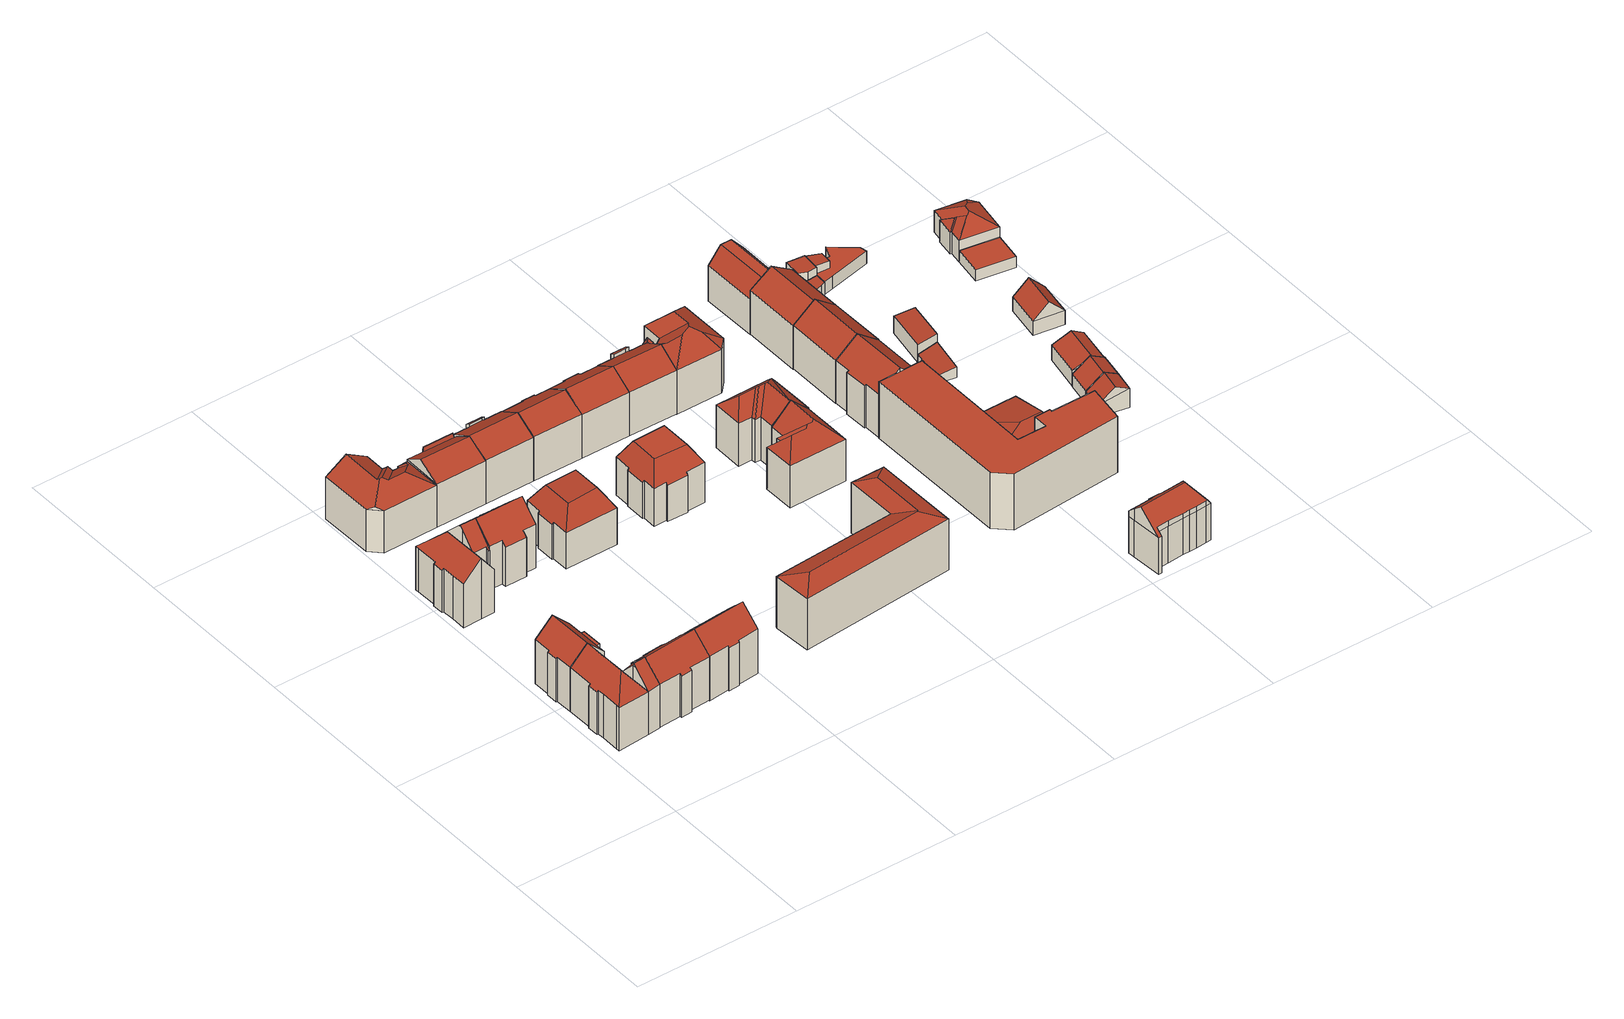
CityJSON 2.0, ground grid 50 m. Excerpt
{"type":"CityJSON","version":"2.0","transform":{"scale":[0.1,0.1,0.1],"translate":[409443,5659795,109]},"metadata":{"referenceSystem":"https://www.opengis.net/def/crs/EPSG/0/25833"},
"CityObjects":{
"building1":{"type":"Building","attributes":{"Gemeindeschluessel":14612000,"Geometrietyp2DReferenz":"3000","function":"31001_9998","roofType":"9999"},"children":["building1-1","building1-2"]},
"building1-1":{"type":"BuildingPart","attributes":{"Dachtyp_tdc":"tdcGableRoof","Dachneigung":43.33,"QualitaetDacherkennung":92,"Geometrietyp2DReferenz":"3000","measuredHeight":19.24,"roofType":"3100"},"parents":["building1"],"geometry":[{"type":"MultiSurface","lod":"2","boundaries":[[[0,1,2,3]],[[1,4,5,2]],[[4,6,7,5]],[[4,1,8]],[[1,0,9,10,8]],[[4,8,10,6]],[[3,2,5,7]]],"semantics":{"surfaces":[{"type":"WallSurface"},{"type":"RoofSurface"},{"type":"GroundSurface"}],"values":[0,0,0,0,1,1,2]}}]},
"building1-2":{"type":"BuildingPart","attributes":{"Dachtyp_tdc":"tdcHipAndGableRoof","Dachneigung":44.49,"QualitaetDacherkennung":85,"Geometrietyp2DReferenz":"3000","measuredHeight":19.3,"roofType":"5000"},"parents":["building1"],"geometry":[{"type":"MultiSurface","lod":"2","boundaries":[[[11,12,13,14]],[[12,15,16,13]],[[15,17,18,16]],[[17,19,20,18]],[[19,21,22,20]],[[21,23,24,22]],[[23,25,26,24]],[[25,27,28,26]],[[27,29,0,3,28]],[[30,31,7,6]],[[30,32,33,31]],[[32,34,35,33]],[[34,11,14,35]],[[30,6,36]],[[6,9,29,27,25,23,21,36]],[[21,19,17,15,12,11,34,32,30,36]],[[14,13,16,18,20,22,24,26,28,3,7,31,33,35]]],"semantics":{"surfaces":[{"type":"WallSurface"},{"type":"RoofSurface"},{"type":"GroundSurface"}],"values":[0,0,0,0,0,0,0,0,0,0,0,0,0,1,1,1,2]}}]},
"building2":{"type":"Building","attributes":{"Gemeindeschluessel":14612000,"Geometrietyp2DReferenz":"3000","function":"31001_9998","roofType":"9999"},"children":["building2-1","building2-2"]},
"building2-1":{"type":"BuildingPart","attributes":{"Dachtyp_tdc":"tdcPolyFlatRoof","Dachneigung":0,"QualitaetDacherkennung":90,"Geometrietyp2DReferenz":"3000","measuredHeight":13.2,"roofType":"1000"},"parents":["building2"],"geometry":[{"type":"MultiSurface","lod":"2","boundaries":[[[37,38,39,40]],[[41,42,38,37]],[[42,43,39,38]],[[43,44,40,39]],[[44,43,42,41]]],"semantics":{"surfaces":[{"type":"GroundSurface"},{"type":"WallSurface"},{"type":"RoofSurface"}],"values":[0,1,1,1,2]}}]},
"building2-2":{"type":"BuildingPart","attributes":{"Dachtyp_tdc":"tdcGableRoof","Dachneigung":43.92,"QualitaetDacherkennung":91,"Geometrietyp2DReferenz":"3000","measuredHeight":19.27,"roofType":"3100"},"parents":["building2"],"geometry":[{"type":"MultiSurface","lod":"2","boundaries":[[[45,40,44]],[[45,46,24,40]],[[46,21,22,24]],[[21,19,20,22]],[[19,47,48,20]],[[47,49,50,48]],[[49,51,52,50]],[[51,53,54,52]],[[53,55,56,54]],[[55,57,58,56]],[[57,59,60,58]],[[59,61,37,60]],[[61,41,37]],[[57,55,53,51,49,47,19,21]],[[21,46,45,61,59,57]],[[40,24,22,20,48,50,52,54,56,58,60,37]]],"semantics":{"surfaces":[{"type":"WallSurface"},{"type":"RoofSurface"},{"type":"GroundSurface"}],"values":[0,0,0,0,0,0,0,0,0,0,0,0,0,1,1,2]}}]},
"building3":{"type":"Building","attributes":{"Dachtyp_tdc":"tdcFreeFormRoof","Gemeindeschluessel":14612000,"Dachneigung":43.71,"QualitaetDacherkennung":80,"Geometrietyp2DReferenz":"3000","measuredHeight":19.23,"function":"31001_9998","roofType":"5000"},"geometry":[{"type":"Solid","lod":"2","boundaries":[[[[62,63,64,65]],[[63,66,67,64]],[[66,68,69,67]],[[68,70,71,69]],[[70,72,73,71]],[[72,74,75,73]],[[74,76,77,75]],[[76,78,79,77]],[[78,80,81,79]],[[80,4,82,81]],[[4,83,84,82]],[[83,85,86,84]],[[85,62,65,86]],[[87,70,68,66,63,62,85,83,88]],[[74,72,87,88,4,80,78,76]],[[72,70,87]],[[83,4,88]],[[65,64,67,69,71,73,75,77,79,81,82,84,86]]]],"semantics":{"surfaces":[{"type":"WallSurface"},{"type":"RoofSurface"},{"type":"GroundSurface"}],"values":[[0,0,0,0,0,0,0,0,0,0,0,0,0,1,1,0,0,2]]}}]},
"building4":{"type":"Building","attributes":{"Gemeindeschluessel":14612000,"Geometrietyp2DReferenz":"3000","function":"31001_9998","roofType":"9999"},"children":["building4-1","building4-2"]},
"building4-1":{"type":"BuildingPart","attributes":{"Dachtyp_tdc":"tdcHipAndGableRoof","Dachneigung":44.51,"QualitaetDacherkennung":79,"Geometrietyp2DReferenz":"3000","measuredHeight":19.37,"roofType":"5000"},"parents":["building4"],"geometry":[{"type":"MultiSurface","lod":"2","boundaries":[[[89,90,91,92]],[[90,93,94,91]],[[93,95,96,94]],[[95,97,98,96]],[[97,99,100,98]],[[99,101,102,100]],[[101,103,104,102]],[[103,105,106,104]],[[105,107,108,106]],[[107,109,110,108]],[[111,112,113,114,115]],[[112,89,92,113]],[[109,107,105,116]],[[105,103,101,99,97,95,93,90,89,116]],[[89,112,111,117,118,109,116]],[[92,91,94,96,98,100,102,104,106,108,110,119,114,113]]],"semantics":{"surfaces":[{"type":"WallSurface"},{"type":"RoofSurface"},{"type":"GroundSurface"}],"values":[0,0,0,0,0,0,0,0,0,0,0,0,1,1,1,2]}}]},
"building4-2":{"type":"BuildingPart","attributes":{"Dachtyp_tdc":"tdcGableRoof","Dachneigung":44.68,"QualitaetDacherkennung":95,"Geometrietyp2DReferenz":"3000","measuredHeight":19.33,"roofType":"3100"},"parents":["building4"],"geometry":[{"type":"MultiSurface","lod":"2","boundaries":[[[120,121,110,109]],[[120,122,123,121]],[[122,124,125,123]],[[124,126,127,125]],[[126,128,129,127]],[[122,120,109,130]],[[130,117,115,128,126,124,122]],[[129,114,119,110,121,123,125,127]],[[128,115,114,129]]],"semantics":{"surfaces":[{"type":"WallSurface"},{"type":"RoofSurface"},{"type":"GroundSurface"}],"values":[0,0,0,0,0,1,1,2,0]}}]},
"building5":{"type":"Building","attributes":{"Dachtyp_tdc":"tdcFreeFormRoof","Gemeindeschluessel":14612000,"Dachneigung":31.14,"QualitaetDacherkennung":49,"Geometrietyp2DReferenz":"3000","measuredHeight":17.61,"function":"31001_9998","roofType":"5000"},"geometry":[{"type":"Solid","lod":"2","boundaries":[[[[131,132,133,134]],[[132,135,136,133]],[[135,137,138,136]],[[137,139,140,138]],[[139,141,142,140]],[[141,143,144,142]],[[143,145,146,144]],[[145,147,148,146]],[[147,149,150,148]],[[149,151,152,150]],[[151,131,134,152]],[[153,154,151,149]],[[155,156,153,149,147]],[[157,155,147,145]],[[158,159,157,145,143]],[[160,158,143,141]],[[160,141,139]],[[161,159,158,160,139,137]],[[161,137,135]],[[156,155,157,159,161,135,132]],[[154,153,156,132,131]],[[154,131,151]],[[134,133,136,138,140,142,144,146,148,150,152]]]],"semantics":{"surfaces":[{"type":"WallSurface"},{"type":"RoofSurface"},{"type":"GroundSurface"}],"values":[[0,0,0,0,0,0,0,0,0,0,0,1,1,1,1,1,0,1,0,1,1,1,2]]}}]},
"building6":{"type":"Building","attributes":{"Dachtyp_tdc":"tdcFreeFormRoof","Gemeindeschluessel":14612000,"Dachneigung":43.03,"QualitaetDacherkennung":90,"Geometrietyp2DReferenz":"3000","measuredHeight":19.49,"function":"31001_9998","roofType":"5000"},"geometry":[{"type":"Solid","lod":"2","boundaries":[[[[162,163,164,165]],[[163,166,167,164]],[[166,168,169,167]],[[168,170,171,169]],[[170,172,173,171]],[[172,174,175,173]],[[174,176,177,175]],[[176,178,179,177]],[[178,180,181,179]],[[180,182,183,181]],[[182,162,165,183]],[[184,166,163,162,182,180,87]],[[170,168,184,87,178,176,174,172]],[[168,166,184]],[[180,178,87]],[[165,164,167,169,171,173,175,177,179,181,183]]]],"semantics":{"surfaces":[{"type":"WallSurface"},{"type":"RoofSurface"},{"type":"GroundSurface"}],"values":[[0,0,0,0,0,0,0,0,0,0,0,1,1,0,0,2]]}}]},
"building7":{"type":"Building","attributes":{"Dachtyp_tdc":"tdcFreeFormRoof","Gemeindeschluessel":14612000,"Dachneigung":43.46,"QualitaetDacherkennung":85,"Geometrietyp2DReferenz":"3000","measuredHeight":19.34,"function":"31001_9998","roofType":"5000"},"geometry":[{"type":"Solid","lod":"2","boundaries":[[[[185,186,187,188]],[[186,189,190,187]],[[189,191,192,190]],[[191,193,194,192]],[[193,195,196,194]],[[195,197,198,196]],[[197,199,200,198]],[[199,201,202,200]],[[201,203,204,202]],[[203,205,125,204]],[[205,120,121,125]],[[120,185,188,121]],[[206,193,191,189,186,185,120,207]],[[197,195,206,207,205,203,201,199]],[[195,193,206]],[[120,205,207]],[[188,187,190,192,194,196,198,200,202,204,125,121]]]],"semantics":{"surfaces":[{"type":"WallSurface"},{"type":"RoofSurface"},{"type":"GroundSurface"}],"values":[[0,0,0,0,0,0,0,0,0,0,0,0,1,1,0,0,2]]}}]},
"building8":{"type":"Building","attributes":{"Gemeindeschluessel":14612000,"Geometrietyp2DReferenz":"3000","function":"31001_9998","roofType":"9999"},"children":["building8-1","building8-2"]},
"building8-1":{"type":"BuildingPart","attributes":{"Dachtyp_tdc":"tdcFreeFormRoof","Dachneigung":79.3,"QualitaetDacherkennung":40,"Geometrietyp2DReferenz":"3000","measuredHeight":15.24,"roofType":"5000"},"parents":["building8"],"geometry":[{"type":"MultiSurface","lod":"2","boundaries":[[[208,209,210,211]],[[209,212,213,210]],[[212,214,215,213]],[[214,216,217,215]],[[218,219,220,221]],[[219,208,211,220]],[[216,214,222]],[[214,212,209,208,219,222]],[[219,218,216,222]],[[211,210,213,215,217,221,220]]],"semantics":{"surfaces":[{"type":"WallSurface"},{"type":"RoofSurface"},{"type":"GroundSurface"}],"values":[0,0,0,0,0,0,1,1,1,2]}}]},
"building8-2":{"type":"BuildingPart","attributes":{"Dachtyp_tdc":"tdcGableRoof","Dachneigung":29.67,"QualitaetDacherkennung":76,"Geometrietyp2DReferenz":"3000","measuredHeight":17.6,"roofType":"3100"},"parents":["building8"],"geometry":[{"type":"MultiSurface","lod":"2","boundaries":[[[223,224,133,225]],[[224,226,134,133]],[[227,223,225,217,216]],[[226,224,228]],[[223,227,229]],[[224,223,229,228]],[[227,226,228,229]],[[225,133,134,221,217]]],"semantics":{"surfaces":[{"type":"WallSurface"},{"type":"RoofSurface"},{"type":"GroundSurface"}],"values":[0,0,0,0,0,1,1,2]}}]},
"building9":{"type":"Building","attributes":{"Dachtyp_tdc":"tdcCutTentRoof","Gemeindeschluessel":14612000,"Dachneigung":59.83,"QualitaetDacherkennung":68,"Geometrietyp2DReferenz":"3000","measuredHeight":17.74,"function":"31001_9998","roofType":"9999"},"geometry":[{"type":"Solid","lod":"2","boundaries":[[[[230,231,232,233]],[[231,234,235,232]],[[234,236,237,235]],[[236,238,239,237]],[[238,240,241,239]],[[240,242,243,241]],[[242,244,245,243]],[[244,246,247,245]],[[246,248,249,247]],[[248,250,251,249]],[[250,252,253,251]],[[252,230,233,253]],[[238,236,234,231,230,252,254,255]],[[240,238,255,256]],[[250,248,246,244,242,240,256,257]],[[252,250,257,254]],[[257,256,255,254]],[[233,232,235,237,239,241,243,245,247,249,251,253]]]],"semantics":{"surfaces":[{"type":"WallSurface"},{"type":"RoofSurface"},{"type":"GroundSurface"}],"values":[[0,0,0,0,0,0,0,0,0,0,0,0,1,1,1,1,1,2]]}}]},
"building10":{"type":"Building","attributes":{"Gemeindeschluessel":14612000,"Geometrietyp2DReferenz":"3000","function":"31001_9998","roofType":"9999"},"children":["building10-1","building10-2"]},
"building10-1":{"type":"BuildingPart","attributes":{"Dachtyp_tdc":"tdcPolyFlatRoof","Dachneigung":30.52,"QualitaetDacherkennung":80,"Geometrietyp2DReferenz":"3000","measuredHeight":14.79,"roofType":"2100"},"parents":["building10"],"geometry":[{"type":"MultiSurface","lod":"2","boundaries":[[[258,259,260,261]],[[259,262,260]],[[263,264,265]],[[263,266,267,264]],[[266,258,261,267]],[[266,263,259,258]],[[261,260,264,267]]],"semantics":{"surfaces":[{"type":"WallSurface"},{"type":"RoofSurface"},{"type":"GroundSurface"}],"values":[0,0,0,0,0,1,2]}}]},
"building10-2":{"type":"BuildingPart","attributes":{"Dachtyp_tdc":"tdcGableRoof","Dachneigung":29.71,"QualitaetDacherkennung":80,"Geometrietyp2DReferenz":"3000","measuredHeight":17.78,"roofType":"3100"},"parents":["building10"],"geometry":[{"type":"MultiSurface","lod":"2","boundaries":[[[262,268,269,260]],[[268,270,271,269]],[[270,272,273,271]],[[272,274,275,273]],[[274,276,277,275]],[[276,278,279,277]],[[278,265,264,279]],[[276,274,272,270]],[[270,268,262,265,278,276]],[[260,269,271,273,275,277,279,264]]],"semantics":{"surfaces":[{"type":"WallSurface"},{"type":"RoofSurface"},{"type":"GroundSurface"}],"values":[0,0,0,0,0,0,0,1,1,2]}}]},
"building11":{"type":"Building","attributes":{"Dachtyp_tdc":"tdcFreeFormRoof","Gemeindeschluessel":14612000,"Dachneigung":29.16,"QualitaetDacherkennung":78,"Geometrietyp2DReferenz":"3000","measuredHeight":17.63,"function":"31001_9998","roofType":"5000"},"geometry":[{"type":"Solid","lod":"2","boundaries":[[[[280,281,282,269]],[[281,283,284,282]],[[283,285,286,284]],[[285,287,288,286]],[[287,289,290,288]],[[289,291,292,290]],[[291,293,294,292]],[[293,295,273,294]],[[295,280,269,273]],[[287,285,283,281,280,296,297,291,289]],[[295,293,297,296]],[[293,291,297]],[[280,295,296]],[[269,282,284,286,288,290,292,294,273]]]],"semantics":{"surfaces":[{"type":"WallSurface"},{"type":"RoofSurface"},{"type":"GroundSurface"}],"values":[[0,0,0,0,0,0,0,0,0,1,1,0,0,2]]}}]},
"building12":{"type":"Building","attributes":{"Dachtyp_tdc":"tdcCutTentRoof","Gemeindeschluessel":14612000,"Dachneigung":0.213,"QualitaetDacherkennung":67,"Geometrietyp2DReferenz":"3000","measuredHeight":17.65,"function":"31001_9998","roofType":"9999"},"geometry":[{"type":"Solid","lod":"2","boundaries":[[[[298,299,300,301]],[[299,302,303,300]],[[302,304,305,303]],[[304,306,307,305]],[[306,308,309,307]],[[308,310,311,309]],[[310,312,313,311]],[[312,314,315,313]],[[314,316,317,315]],[[316,318,319,317]],[[318,320,321,319]],[[320,322,323,321]],[[322,324,325,323]],[[324,326,327,325]],[[326,328,329,327]],[[328,298,301,329]],[[312,310,308,306,304,302,330,331]],[[314,312,331,332]],[[324,322,320,318,316,314,332,333]],[[302,299,298,328,326,324,333,330]],[[333,332,331,330]],[[301,300,303,305,307,309,311,313,315,317,319,321,323,325,327,329]]]],"semantics":{"surfaces":[{"type":"WallSurface"},{"type":"RoofSurface"},{"type":"GroundSurface"}],"values":[[0,0,0,0,0,0,0,0,0,0,0,0,0,0,0,0,1,1,1,1,1,2]]}}]},
"building13":{"type":"Building","attributes":{"Dachtyp_tdc":"tdcFreeFormRoof","Gemeindeschluessel":14612000,"Dachneigung":18.31,"QualitaetDacherkennung":73,"Geometrietyp2DReferenz":"3000","measuredHeight":18.3,"function":"31001_9998","roofType":"5000"},"geometry":[{"type":"Solid","lod":"2","boundaries":[[[[334,335,336,337]],[[335,338,339,336]],[[338,340,341,339]],[[340,342,343,341]],[[342,344,345,343]],[[344,346,347,345]],[[346,334,337,347]],[[348,349,350,346,344]],[[348,344,342]],[[349,348,342,340]],[[351,352,350,349,340,338]],[[351,338,335]],[[352,351,335,334]],[[350,352,334,346]],[[337,336,339,341,343,345,347]]]],"semantics":{"surfaces":[{"type":"WallSurface"},{"type":"RoofSurface"},{"type":"GroundSurface"}],"values":[[0,0,0,0,0,0,0,1,1,1,1,1,1,1,2]]}}]},
"building14":{"type":"Building","attributes":{"Dachtyp_tdc":"tdcGableRoof","Gemeindeschluessel":14612000,"Dachneigung":30.94,"QualitaetDacherkennung":84,"Geometrietyp2DReferenz":"3000","measuredHeight":18.09,"function":"31001_9998","roofType":"3100"},"geometry":[{"type":"Solid","lod":"2","boundaries":[[[[353,354,355,356]],[[354,357,358,355]],[[357,359,360,358]],[[359,361,362,360]],[[361,363,364,362]],[[363,365,366,364]],[[365,367,368,366]],[[367,369,294,368]],[[369,370,371,294]],[[370,291,292,371]],[[291,372,290,292]],[[372,353,356,290]],[[370,369,367,365,363]],[[363,361,359,357,354,353,372,291,370]],[[356,355,358,360,362,364,366,368,294,371,292,290]]]],"semantics":{"surfaces":[{"type":"WallSurface"},{"type":"RoofSurface"},{"type":"GroundSurface"}],"values":[[0,0,0,0,0,0,0,0,0,0,0,0,1,1,2]]}}]},
"building15":{"type":"Building","attributes":{"Gemeindeschluessel":14612000,"Geometrietyp2DReferenz":"3000","function":"31001_9998","roofType":"9999"},"children":["building15-1","building15-2"]},
"building15-1":{"type":"BuildingPart","attributes":{"Dachtyp_tdc":"tdcPolyFlatRoof","Dachneigung":28.2,"QualitaetDacherkennung":79,"Geometrietyp2DReferenz":"3000","measuredHeight":15.57,"roofType":"2100"},"parents":["building15"],"geometry":[{"type":"MultiSurface","lod":"2","boundaries":[[[373,374,375,376,377]],[[378,379,380,381,382]],[[377,376,383,379,378]],[[374,373,382,381,384]],[[373,377,378,382]]],"semantics":{"surfaces":[{"type":"RoofSurface"},{"type":"GroundSurface"},{"type":"WallSurface"}],"values":[0,1,2,2,2]}}]},
"building15-2":{"type":"BuildingPart","attributes":{"Dachtyp_tdc":"tdcGableRoof","Dachneigung":31.62,"QualitaetDacherkennung":86,"Geometrietyp2DReferenz":"3000","measuredHeight":18.01,"roofType":"3100"},"parents":["building15"],"geometry":[{"type":"MultiSurface","lod":"2","boundaries":[[[365,385,364,366]],[[385,386,362,364]],[[386,384,381,362]],[[383,387,388,379]],[[387,389,390,388]],[[389,391,392,390]],[[391,393,394,392]],[[393,395,396,394]],[[395,367,368,396]],[[367,365,366,368]],[[393,391,389,387,383,397,384,386,385]],[[385,365,367,395,393]],[[366,364,362,381,380,379,388,390,392,394,396,368]]],"semantics":{"surfaces":[{"type":"WallSurface"},{"type":"RoofSurface"},{"type":"GroundSurface"}],"values":[0,0,0,0,0,0,0,0,0,0,1,1,2]}}]},
"building16":{"type":"Building","attributes":{"Dachtyp_tdc":"tdcFreeFormRoof","Gemeindeschluessel":14612000,"Dachneigung":44.41,"QualitaetDacherkennung":32,"Geometrietyp2DReferenz":"3000","measuredHeight":19.2,"function":"31001_9998","roofType":"5000"},"geometry":[{"type":"Solid","lod":"2","boundaries":[[[[398,399,400,401]],[[399,402,403,400]],[[402,404,405,403]],[[404,406,407,405]],[[406,408,409,407]],[[408,410,411,409]],[[410,412,413,411]],[[412,414,415,413]],[[414,416,417,415]],[[416,418,419,417]],[[418,420,421,419]],[[420,398,401,421]],[[422,423,424,425,426,420,418]],[[418,416,414,412,427,422]],[[410,427,412]],[[408,427,410]],[[427,408,406]],[[423,422,427,406,404]],[[424,423,404,402]],[[425,424,402,399]],[[426,425,399,398]],[[426,398,420]],[[401,400,403,405,407,409,411,413,415,417,419,421]]]],"semantics":{"surfaces":[{"type":"WallSurface"},{"type":"RoofSurface"},{"type":"GroundSurface"}],"values":[[0,0,0,0,0,0,0,0,0,0,0,0,1,1,0,0,0,1,1,1,1,1,2]]}}]},
"building17":{"type":"Building","attributes":{"Dachtyp_tdc":"tdcFreeFormRoof","Gemeindeschluessel":14612000,"Dachneigung":41.08,"QualitaetDacherkennung":26,"Geometrietyp2DReferenz":"3000","measuredHeight":18.89,"function":"31001_9998","roofType":"5000"},"geometry":[{"type":"Solid","lod":"2","boundaries":[[[[428,429,430,431]],[[429,432,433,430]],[[432,434,435,433]],[[434,436,413,435]],[[436,437,411,413]],[[437,438,409,411]],[[438,439,407,409]],[[439,440,441,407]],[[440,442,443,441]],[[442,444,445,443]],[[444,446,447,445]],[[446,428,431,447]],[[448,449,446,444]],[[450,448,444,442]],[[451,450,442,440]],[[452,453,451,440,439]],[[438,452,439]],[[437,452,438]],[[452,437,436]],[[432,436,434]],[[454,436,432]],[[454,452,436]],[[452,454,453]],[[454,432,429]],[[449,448,450,451,453,454,429,428]],[[449,428,446]],[[431,430,433,435,413,411,409,407,441,443,445,447]]]],"semantics":{"surfaces":[{"type":"WallSurface"},{"type":"RoofSurface"},{"type":"GroundSurface"}],"values":[[0,0,0,0,0,0,0,0,0,0,0,0,1,1,1,1,0,0,0,1,1,1,1,0,1,1,2]]}}]},
"building18":{"type":"Building","attributes":{"Dachtyp_tdc":"tdcFreeFormRoof","Gemeindeschluessel":14612000,"Dachneigung":69.18,"QualitaetDacherkennung":21,"Geometrietyp2DReferenz":"3000","measuredHeight":15.05,"function":"31001_9998","roofType":"5000"},"geometry":[{"type":"Solid","lod":"2","boundaries":[[[[455,456,457,458]],[[456,459,460,457]],[[459,461,462,460]],[[461,463,464,462]],[[463,455,458,464]],[[465,463,461]],[[459,465,461]],[[456,465,459]],[[465,456,466]],[[466,456,455]],[[465,466,455,463]],[[458,457,460,462,464]]]],"semantics":{"surfaces":[{"type":"WallSurface"},{"type":"RoofSurface"},{"type":"GroundSurface"}],"values":[[0,0,0,0,0,1,1,1,1,0,1,2]]}}]},
"building19":{"type":"Building","attributes":{"Dachtyp_tdc":"tdcFreeFormRoof","Gemeindeschluessel":14612000,"Dachneigung":31.54,"QualitaetDacherkennung":10,"Geometrietyp2DReferenz":"3000","measuredHeight":18.7,"function":"31001_9998","roofType":"5000"},"geometry":[{"type":"Solid","lod":"2","boundaries":[[[[467,468,469,470]],[[468,471,472,469]],[[471,473,474,472]],[[473,475,476,474]],[[475,395,477,476]],[[395,478,479,477]],[[478,480,481,479]],[[480,467,470,481]],[[482,480,478]],[[483,482,478,395]],[[484,485,483,395,475]],[[484,475,473]],[[486,487,485,484,473,471]],[[486,471,468]],[[487,486,468,467]],[[482,483,485,487,467,480]],[[470,469,472,474,476,477,479,481]]]],"semantics":{"surfaces":[{"type":"WallSurface"},{"type":"RoofSurface"},{"type":"GroundSurface"}],"values":[[0,0,0,0,0,0,0,0,1,1,1,1,1,1,1,1,2]]}}]},
"building20":{"type":"Building","attributes":{"Dachtyp_tdc":"tdcFreeFormRoof","Gemeindeschluessel":14612000,"Dachneigung":41.35,"QualitaetDacherkennung":56,"Geometrietyp2DReferenz":"3000","measuredHeight":17.62,"function":"31001_9998","roofType":"5000"},"geometry":[{"type":"Solid","lod":"2","boundaries":[[[[488,489,490,491]],[[489,492,493,490]],[[492,494,495,493]],[[494,496,497,495]],[[496,498,499,497]],[[498,500,501,499]],[[500,502,503,501]],[[502,504,505,503]],[[504,506,507,505]],[[506,508,509,507]],[[508,510,511,509]],[[510,512,513,511]],[[512,514,515,513]],[[514,516,517,515]],[[516,518,519,517]],[[518,488,491,519]],[[520,521,522,523,524]],[[522,521,525,526,527,528,529,530,531]],[[532,533,534,535,536,523,522,531,510,508,537]],[[504,532,537,506]],[[506,537,508]],[[494,524,523,536,496]],[[496,536,535,498]],[[498,535,534,500]],[[500,534,533,502]],[[502,533,532,504]],[[512,530,529,514]],[[510,531,530,512]],[[514,529,528,516]],[[518,527,526,488]],[[516,528,527,518]],[[488,526,525,489]],[[489,525,521,520,492]],[[492,520,524,494]],[[491,490,493,495,497,499,501,503,505,507,509,511,513,515,517,519]]]],"semantics":{"surfaces":[{"type":"WallSurface"},{"type":"RoofSurface"},{"type":"GroundSurface"}],"values":[[0,0,0,0,0,0,0,0,0,0,0,0,0,0,0,0,1,1,1,0,0,0,0,0,0,0,0,0,0,0,0,0,0,0,2]]}}]},
"building21":{"type":"Building","attributes":{"Dachtyp_tdc":"tdcGableRoof","Gemeindeschluessel":14612000,"Dachneigung":38.07,"QualitaetDacherkennung":86,"Geometrietyp2DReferenz":"3000","measuredHeight":19.01,"function":"31001_9998","roofType":"3100"},"geometry":[{"type":"Solid","lod":"2","boundaries":[[[[538,539,540,541]],[[539,542,543,540]],[[542,544,545,543]],[[544,546,547,545]],[[546,548,549,547]],[[548,550,551,549]],[[550,552,553,551]],[[552,554,555,553]],[[554,556,557,555]],[[556,558,559,557]],[[558,560,561,559]],[[560,538,541,561]],[[556,554,552,550,548,546,544,542,539]],[[539,538,560,558,556]],[[541,540,543,545,547,549,551,553,555,557,559,561]]]],"semantics":{"surfaces":[{"type":"WallSurface"},{"type":"RoofSurface"},{"type":"GroundSurface"}],"values":[[0,0,0,0,0,0,0,0,0,0,0,0,1,1,2]]}}]},
"building22":{"type":"Building","attributes":{"Dachtyp_tdc":"tdcPolyFlatRoof","Gemeindeschluessel":14612000,"Dachneigung":0,"QualitaetDacherkennung":21,"Geometrietyp2DReferenz":"3000","measuredHeight":18.06,"function":"31001_9998","roofType":"1000"},"geometry":[{"type":"Solid","lod":"2","boundaries":[[[[562,563,564,565]],[[563,566,567,564]],[[566,568,569,567]],[[568,570,571,569]],[[570,572,573,571]],[[572,574,575,573]],[[574,576,577,575]],[[576,578,579,577]],[[578,580,581,579]],[[580,582,583,581]],[[582,584,585,583]],[[584,586,587,585]],[[586,588,589,587]],[[588,562,565,589]],[[588,586,584,582,580,578,576,574,572,570,568,566,563,562]],[[565,564,567,569,571,573,575,577,579,581,583,585,587,589]]]],"semantics":{"surfaces":[{"type":"WallSurface"},{"type":"RoofSurface"},{"type":"GroundSurface"}],"values":[[0,0,0,0,0,0,0,0,0,0,0,0,0,0,1,2]]}}]},
"building23":{"type":"Building","attributes":{"Dachtyp_tdc":"tdcGableRoof","Gemeindeschluessel":14612000,"Dachneigung":36.72,"QualitaetDacherkennung":75,"Geometrietyp2DReferenz":"3000","measuredHeight":18.98,"function":"31001_9998","roofType":"3100"},"geometry":[{"type":"Solid","lod":"2","boundaries":[[[[590,591,592,593]],[[591,594,595,592]],[[594,596,597,595]],[[596,590,593,597]],[[594,591,598]],[[590,596,599]],[[591,590,599,598]],[[596,594,598,599]],[[593,592,595,597]]]],"semantics":{"surfaces":[{"type":"WallSurface"},{"type":"RoofSurface"},{"type":"GroundSurface"}],"values":[[0,0,0,0,0,0,1,1,2]]}}]},
"building24":{"type":"Building","attributes":{"Dachtyp_tdc":"tdcGableRoof","Gemeindeschluessel":14612000,"Dachneigung":33.31,"QualitaetDacherkennung":78,"Geometrietyp2DReferenz":"3000","measuredHeight":18.49,"function":"31001_9998","roofType":"3100"},"geometry":[{"type":"Solid","lod":"2","boundaries":[[[[600,601,602,603]],[[601,604,605,602]],[[604,606,607,605]],[[606,608,609,607]],[[608,610,611,609]],[[610,612,613,611]],[[612,600,603,613]],[[608,606,604,601]],[[601,600,612,610,608]],[[603,602,605,607,609,611,613]]]],"semantics":{"surfaces":[{"type":"WallSurface"},{"type":"RoofSurface"},{"type":"GroundSurface"}],"values":[[0,0,0,0,0,0,0,1,1,2]]}}]},
"building25":{"type":"Building","attributes":{"Dachtyp_tdc":"tdcCutGableRoof","Gemeindeschluessel":14612000,"Dachneigung":51.78,"QualitaetDacherkennung":62,"Geometrietyp2DReferenz":"3000","measuredHeight":16.21,"function":"31001_9998","roofType":"9999"},"geometry":[{"type":"Solid","lod":"2","boundaries":[[[[614,615,616,617]],[[615,618,619,616]],[[618,620,621,619]],[[620,622,623,621]],[[622,624,625,623]],[[624,626,627,625]],[[626,628,629,627]],[[628,630,631,629]],[[630,632,633,631]],[[632,614,617,633]],[[618,615,614,632]],[[630,628,626,624,622,620]],[[632,630,620,618]],[[617,616,619,621,623,625,627,629,631,633]]]],"semantics":{"surfaces":[{"type":"WallSurface"},{"type":"RoofSurface"},{"type":"GroundSurface"}],"values":[[0,0,0,0,0,0,0,0,0,0,1,1,1,2]]}}]},
"building26":{"type":"Building","attributes":{"Dachtyp_tdc":"tdcHipAndGableRoof","Gemeindeschluessel":14612000,"Dachneigung":10.1,"QualitaetDacherkennung":11,"Geometrietyp2DReferenz":"3000","measuredHeight":2.45,"function":"31001_9998","roofType":"5000"},"geometry":[{"type":"Solid","lod":"2","boundaries":[[[[634,635,636,637]],[[635,638,639,636]],[[638,640,641,639]],[[640,634,637,641]],[[638,635,642]],[[634,640,643]],[[635,634,643,642]],[[640,638,642,643]],[[637,636,639,641]]]],"semantics":{"surfaces":[{"type":"WallSurface"},{"type":"RoofSurface"},{"type":"GroundSurface"}],"values":[[0,0,0,0,1,0,1,1,2]]}}]},
"building27":{"type":"Building","attributes":{"Dachtyp_tdc":"tdcPolyFlatRoof","Gemeindeschluessel":14612000,"Dachneigung":7.93,"QualitaetDacherkennung":78,"Geometrietyp2DReferenz":"3000","measuredHeight":3.39,"function":"31001_9998","roofType":"2100"},"geometry":[{"type":"Solid","lod":"2","boundaries":[[[[644,645,646,647]],[[645,648,649,646]],[[648,650,651,649]],[[650,644,647,651]],[[650,648,645,644]],[[647,646,649,651]]]],"semantics":{"surfaces":[{"type":"WallSurface"},{"type":"RoofSurface"},{"type":"GroundSurface"}],"values":[[0,0,0,0,1,2]]}}]},
"building28":{"type":"Building","attributes":{"Dachtyp_tdc":"tdcPolyFlatRoof","Gemeindeschluessel":14612000,"Dachneigung":13.72,"QualitaetDacherkennung":71,"Geometrietyp2DReferenz":"3000","measuredHeight":4.53,"function":"31001_9998","roofType":"2100"},"geometry":[{"type":"Solid","lod":"2","boundaries":[[[[652,653,654,655]],[[653,656,657,654]],[[656,658,659,657]],[[658,652,655,659]],[[658,656,653,652]],[[655,654,657,659]]]],"semantics":{"surfaces":[{"type":"WallSurface"},{"type":"RoofSurface"},{"type":"GroundSurface"}],"values":[[0,0,0,0,1,2]]}}]},
"building29":{"type":"Building","attributes":{"Dachtyp_tdc":"tdcPolyFlatRoof","Gemeindeschluessel":14612000,"Dachneigung":0,"QualitaetDacherkennung":79,"Geometrietyp2DReferenz":"3000","measuredHeight":3.62,"function":"31001_9998","roofType":"1000"},"geometry":[{"type":"Solid","lod":"2","boundaries":[[[[660,661,654,657]],[[661,662,663,654]],[[662,664,665,663]],[[664,666,667,665]],[[666,668,669,667]],[[668,660,657,669]],[[668,666,664,662,661,660]],[[657,654,663,665,667,669]]]],"semantics":{"surfaces":[{"type":"WallSurface"},{"type":"RoofSurface"},{"type":"GroundSurface"}],"values":[[0,0,0,0,0,0,1,2]]}}]},
"building30":{"type":"Building","attributes":{"Dachtyp_tdc":"tdcPolyFlatRoof","Gemeindeschluessel":14612000,"Dachneigung":4.48,"QualitaetDacherkennung":90,"Geometrietyp2DReferenz":"3000","measuredHeight":5.98,"function":"31001_9998","roofType":"2100"},"geometry":[{"type":"Solid","lod":"2","boundaries":[[[[670,671,672,673]],[[671,674,646,672]],[[674,675,647,646]],[[675,670,673,647]],[[675,674,671,670]],[[673,672,646,647]]]],"semantics":{"surfaces":[{"type":"WallSurface"},{"type":"RoofSurface"},{"type":"GroundSurface"}],"values":[[0,0,0,0,1,2]]}}]},
"building31":{"type":"Building","attributes":{"Dachtyp_tdc":"tdcPolyFlatRoof","Gemeindeschluessel":14612000,"Dachneigung":9.62,"QualitaetDacherkennung":61,"Geometrietyp2DReferenz":"3000","measuredHeight":4.12,"function":"31001_9998","roofType":"2100"},"geometry":[{"type":"Solid","lod":"2","boundaries":[[[[676,656,677,678]],[[656,679,680,677]],[[679,681,682,680]],[[681,683,684,682]],[[683,685,686,684]],[[685,687,688,686]],[[687,676,678,688]],[[687,685,683,681,679,656,676]],[[678,677,680,682,684,686,688]]]],"semantics":{"surfaces":[{"type":"WallSurface"},{"type":"RoofSurface"},{"type":"GroundSurface"}],"values":[[0,0,0,0,0,0,0,1,2]]}}]},
"building32":{"type":"Building","attributes":{"Dachtyp_tdc":"tdcPolyFlatRoof","Gemeindeschluessel":14612000,"Dachneigung":10.29,"QualitaetDacherkennung":82,"Geometrietyp2DReferenz":"3000","measuredHeight":6.72,"function":"31001_9998","roofType":"2100"},"geometry":[{"type":"Solid","lod":"2","boundaries":[[[[689,690,691,680]],[[690,692,693,691]],[[692,694,695,693]],[[694,696,684,695]],[[696,697,682,684]],[[697,689,680,682]],[[697,696,694,692,690,689]],[[680,691,693,695,684,682]]]],"semantics":{"surfaces":[{"type":"WallSurface"},{"type":"RoofSurface"},{"type":"GroundSurface"}],"values":[[0,0,0,0,0,0,1,2]]}}]},
"building33":{"type":"Building","attributes":{"Dachtyp_tdc":"tdcPolyFlatRoof","Gemeindeschluessel":14612000,"Dachneigung":4.04,"QualitaetDacherkennung":69,"Geometrietyp2DReferenz":"3000","measuredHeight":6.36,"function":"31001_9998","roofType":"2100"},"geometry":[{"type":"Solid","lod":"2","boundaries":[[[[698,699,700,701]],[[699,702,703,700]],[[702,704,705,703]],[[704,698,701,705]],[[704,702,699,698]],[[701,700,703,705]]]],"semantics":{"surfaces":[{"type":"WallSurface"},{"type":"RoofSurface"},{"type":"GroundSurface"}],"values":[[0,0,0,0,1,2]]}}]},
"building34":{"type":"Building","attributes":{"Dachtyp_tdc":"tdcGableRoof","Gemeindeschluessel":14612000,"Dachneigung":39.3,"QualitaetDacherkennung":70,"Geometrietyp2DReferenz":"3000","measuredHeight":8.03,"function":"31001_9998","roofType":"3100"},"geometry":[{"type":"Solid","lod":"2","boundaries":[[[[706,707,708,709]],[[707,710,711,708]],[[710,712,713,711]],[[712,706,709,713]],[[710,707,714]],[[706,712,715]],[[707,706,715,714]],[[712,710,714,715]],[[709,708,711,713]]]],"semantics":{"surfaces":[{"type":"WallSurface"},{"type":"RoofSurface"},{"type":"GroundSurface"}],"values":[[0,0,0,0,0,0,1,1,2]]}}]},
"building35":{"type":"Building","attributes":{"Dachtyp_tdc":"tdcPolyFlatRoof","Gemeindeschluessel":14612000,"Dachneigung":0,"QualitaetDacherkennung":78,"Geometrietyp2DReferenz":"3000","measuredHeight":3.95,"function":"31001_9998","roofType":"1000"},"geometry":[{"type":"Solid","lod":"2","boundaries":[[[[716,717,718,719]],[[717,720,721,718]],[[720,722,723,721]],[[722,724,725,723]],[[724,726,727,725]],[[726,728,729,727]],[[728,730,731,729]],[[730,732,733,731]],[[732,734,735,733]],[[734,716,719,735]],[[734,732,730,728,726,724,722,720,717,716]],[[719,718,721,723,725,727,729,731,733,735]]]],"semantics":{"surfaces":[{"type":"WallSurface"},{"type":"RoofSurface"},{"type":"GroundSurface"}],"values":[[0,0,0,0,0,0,0,0,0,0,1,2]]}}]},
"building36":{"type":"Building","attributes":{"Dachtyp_tdc":"tdcGableRoof","Gemeindeschluessel":14612000,"Dachneigung":39.34,"QualitaetDacherkennung":67,"Geometrietyp2DReferenz":"3000","measuredHeight":8.03,"function":"31001_9998","roofType":"3100"},"geometry":[{"type":"Solid","lod":"2","boundaries":[[[[736,706,709,737]],[[706,738,713,709]],[[738,739,740,713]],[[739,736,737,740]],[[738,706,741]],[[736,739,742]],[[706,736,742,741]],[[739,738,741,742]],[[737,709,713,740]]]],"semantics":{"surfaces":[{"type":"WallSurface"},{"type":"RoofSurface"},{"type":"GroundSurface"}],"values":[[0,0,0,0,0,0,1,1,2]]}}]},
"building37":{"type":"Building","attributes":{"Dachtyp_tdc":"tdcGableRoof","Gemeindeschluessel":14612000,"Dachneigung":25.39,"QualitaetDacherkennung":55,"Geometrietyp2DReferenz":"3000","measuredHeight":7.46,"function":"31001_9998","roofType":"3100"},"geometry":[{"type":"Solid","lod":"2","boundaries":[[[[743,744,745,746]],[[744,747,748,745]],[[747,749,750,748]],[[749,743,746,750]],[[747,744,751]],[[743,749,752]],[[744,743,752,751]],[[749,747,751,752]],[[746,745,748,750]]]],"semantics":{"surfaces":[{"type":"WallSurface"},{"type":"RoofSurface"},{"type":"GroundSurface"}],"values":[[0,0,0,0,0,0,1,1,2]]}}]},
"building38":{"type":"Building","attributes":{"Dachtyp_tdc":"tdcGableRoof","Gemeindeschluessel":14612000,"Dachneigung":45.04,"QualitaetDacherkennung":93,"Geometrietyp2DReferenz":"3000","measuredHeight":8.96,"function":"31001_9998","roofType":"3100"},"geometry":[{"type":"Solid","lod":"2","boundaries":[[[[753,754,755,756]],[[754,757,758,755]],[[757,759,760,758]],[[759,753,756,760]],[[757,754,761]],[[753,759,762]],[[754,753,762,761]],[[759,757,761,762]],[[756,755,758,760]]]],"semantics":{"surfaces":[{"type":"WallSurface"},{"type":"RoofSurface"},{"type":"GroundSurface"}],"values":[[0,0,0,0,0,0,1,1,2]]}}]},
"building39":{"type":"Building","attributes":{"Dachtyp_tdc":"tdcPolyFlatRoof","Gemeindeschluessel":14612000,"Dachneigung":0,"QualitaetDacherkennung":73,"Geometrietyp2DReferenz":"3000","measuredHeight":3.66,"function":"31001_9998","roofType":"1000"},"geometry":[{"type":"Solid","lod":"2","boundaries":[[[[763,764,765,766]],[[764,767,768,765]],[[767,769,770,768]],[[769,763,766,770]],[[769,767,764,763]],[[766,765,768,770]]]],"semantics":{"surfaces":[{"type":"WallSurface"},{"type":"RoofSurface"},{"type":"GroundSurface"}],"values":[[0,0,0,0,1,2]]}}]},
"building40":{"type":"Building","attributes":{"Dachtyp_tdc":"tdcFreeFormRoof","Gemeindeschluessel":14612000,"Dachneigung":29.74,"QualitaetDacherkennung":79,"Geometrietyp2DReferenz":"3000","measuredHeight":10.34,"function":"31001_9998","roofType":"5000"},"geometry":[{"type":"Solid","lod":"2","boundaries":[[[[771,772,773,774]],[[772,775,776,773]],[[775,777,778,776]],[[777,779,780,778]],[[779,781,782,780]],[[781,783,784,782]],[[783,785,786,784]],[[785,787,788,786]],[[787,771,774,788]],[[789,790,787,785]],[[791,792,789,785,783]],[[793,794,791,783,781]],[[793,781,779]],[[794,793,779,777]],[[792,791,794,777,775]],[[795,790,789,792,775,772]],[[795,772,771]],[[790,795,771,787]],[[774,773,776,778,780,782,784,786,788]]]],"semantics":{"surfaces":[{"type":"WallSurface"},{"type":"RoofSurface"},{"type":"GroundSurface"}],"values":[[0,0,0,0,0,0,0,0,0,1,1,1,1,1,1,1,1,1,2]]}}]}
},
"vertices":[
[118,374,155],[152,376,156],[152,376,17],[118,374,17],[160,274,156],[160,274,17],[121,270,155],[121,270,17],[156,331,210],[118,373,156],[119,329,210],
[23,348,157],[19,348,153],[19,348,17],[23,348,17],[18,381,153],[18,381,17],[22,381,157],[22,381,17],[21,462,158],[21,462,17],[75,463,210],[75,463,17],[129,464,139],[129,464,17],[130,460,139],[130,460,17],[115,459,158],[115,459,17],[118,374,156],[23,262,156],[23,262,17],[23,273,156],[23,273,17],[23,327,157],[23,327,17],[77,324,210],
[128,565,17],[143,565,17],[144,501,17],[129,500,17],[128,565,149],[143,565,149],[144,501,149],[129,500,149],
[129,500,156],[129,464,156],[20,514,158],[20,514,17],[17,514,154],[17,514,17],[16,549,154],[16,549,17],[20,549,158],[20,549,17],[19,604,158],[19,604,17],[73,605,210],[73,605,17],[127,606,156],[127,606,17],[128,565,156],
[207,387,160],[205,403,145],[205,403,18],[207,387,18],[268,408,145],[268,408,18],[269,392,160],[269,392,18],[317,396,160],[317,396,18],[326,287,156],[326,287,18],[262,282,156],[262,282,18],[262,276,150],[262,276,18],[227,273,150],[227,273,18],[227,279,156],[227,279,18],[160,274,18],[152,376,167],[152,376,18],[152,382,160],[152,382,18],[321,344,210],[156,330,210],
[68,891,210],[12,890,155],[12,890,16],[68,891,16],[12,933,155],[12,933,16],[11,971,155],[11,971,16],[6,971,150],[6,971,16],[5,1005,150],[5,1005,16],[10,1005,155],[10,1005,16],[8,1072,155],[8,1072,16],[8,1083,155],[8,1083,16],[16,1083,155],[16,1083,16],[106,1083,155],[106,1083,16],[108,977,155],[109,892,155],[109,892,16],[108,977,16],[108,977,152],[65,1026,210],[108,980,155],[107,1027,155],[107,1027,16],
[154,1083,156],[154,1083,16],[154,1028,210],[154,1028,16],[155,970,143],[155,970,16],[149,970,143],[149,970,16],[149,978,152],[149,978,16],[107,1027,210],
[201,1372,149],[202,1252,149],[202,1252,14],[201,1372,14],[35,1250,149],[35,1250,14],[4,1282,149],[4,1282,14],[1,1447,149],[1,1447,14],[133,1449,149],[133,1449,14],[133,1386,149],[133,1386,14],[150,1386,149],[150,1386,14],[150,1365,149],[150,1365,14],[170,1365,149],[170,1365,14],[170,1371,149],[170,1371,14],[186,1349,159],[186,1357,159],[93,1308,184],[145,1308,183],[82,1319,190],[68,1321,189],[71,1318,190],[67,1448,189],[20,1266,159],
[393,402,158],[429,405,158],[429,405,15],[393,402,15],[480,409,159],[480,409,15],[488,301,157],[488,301,15],[423,295,157],[423,295,15],[423,291,153],[423,291,15],[389,288,153],[389,288,15],[389,292,157],[389,292,15],[326,287,157],[326,287,15],[317,396,158],[317,396,15],[366,400,158],[366,400,15],[484,357,210],
[211,1082,156],[211,1085,154],[211,1085,16],[211,1082,16],[246,1085,154],[246,1085,16],[246,1082,157],[246,1082,16],[300,1082,157],[300,1082,16],[300,971,155],[300,971,16],[260,971,155],[260,971,16],[260,957,142],[260,957,16],[195,957,142],[195,957,16],[195,971,155],[195,971,16],[155,970,156],[300,1028,209],[155,1027,209],
[256,1394,79],[306,1394,78],[306,1394,14],[256,1394,14],[306,1384,130],[306,1384,14],[354,1384,130],[354,1384,14],[354,1370,130],[354,1370,14],[256,1371,130],[256,1378,165],[256,1378,14],[256,1371,14],[347,1377,166],
[356,1252,152],[202,1252,152],[356,1252,14],[201,1372,156],[354,1370,156],[202,1318,190],[355,1317,190],
[517,1031,134],[522,1031,127],[522,1031,16],[517,1031,16],[522,977,127],[522,977,16],[518,977,134],[518,977,16],[518,922,134],[518,922,16],[357,921,133],[357,921,16],[357,973,133],[357,973,16],[353,973,126],[353,973,16],[353,1031,126],[353,1031,16],[357,1031,133],[357,1031,16],[357,1082,133],[357,1082,16],[518,1082,134],[518,1082,16],[483,1047,193],[483,958,193],[390,956,188],[390,1049,188],
[452,1394,155],[452,1384,161],[452,1384,13],[452,1394,13],[452,1384,153],[404,1384,161],[404,1384,13],[404,1384,153],[403,1395,155],[403,1395,13],
[506,1384,153],[506,1384,13],[507,1318,191],[507,1318,13],[507,1253,153],[507,1253,13],[356,1252,153],[356,1252,13],[355,1318,191],[355,1318,13],[354,1384,153],[354,1384,13],
[506,1384,152],[575,1384,153],[575,1384,13],[575,1390,149],[575,1390,13],[614,1390,149],[614,1390,13],[613,1383,153],[613,1383,13],[655,1383,153],[655,1383,13],[655,1381,155],[655,1381,13],[658,1252,154],[658,1252,13],[507,1253,155],[507,1317,190],[657,1318,190],
[675,918,132],[674,923,139],[674,923,16],[675,918,16],[636,923,137],[636,923,16],[636,965,137],[636,965,16],[632,965,130],[632,965,16],[632,1028,130],[632,1028,16],[636,1028,137],[636,1028,16],[636,1081,137],[636,1081,16],[794,1081,146],[794,1081,16],[794,1027,146],[794,1027,16],[800,1027,135],[800,1027,16],[800,964,135],[800,964,16],[794,964,146],[794,964,16],[794,923,145],[794,923,16],[737,922,142],[737,922,16],[737,917,135],[737,917,16],[667,964,192],[667,1052,192],[767,1054,192],[767,960,192],
[652,313,166],[645,426,166],[645,426,3],[652,313,3],[645,432,166],[645,432,3],[1024,457,166],[1024,457,3],[1022,616,166],[1022,616,3],[1124,616,166],[1124,616,3],[1127,352,166],[1127,352,3],[1074,575,183],[1075,409,183],[1070,404,185],[651,426,168],[707,377,186],
[706,1383,154],[706,1392,149],[706,1392,13],[706,1383,13],[753,1392,149],[753,1392,13],[753,1379,157],[753,1379,13],[806,1380,156],[806,1380,13],[807,1317,194],[807,1317,13],[807,1253,154],[807,1253,13],[807,1251,152],[807,1251,13],[658,1252,153],[657,1317,194],[657,1317,13],[655,1383,154],
[856,1392,162],[856,1380,168],[856,1379,168],[903,1379,169],[902,1392,162],[902,1392,13],[903,1379,13],[856,1379,13],[856,1380,13],[856,1392,13],[903,1379,157],[856,1380,157],
[807,1317,193],[806,1380,157],[903,1378,157],[903,1378,13],[957,1379,157],[957,1379,13],[957,1364,165],[957,1364,13],[956,1316,193],[956,1316,13],[955,1249,152],[955,1249,13],[856,1379,157],
[951,872,149],[993,872,149],[993,872,15],[951,872,15],[992,885,149],[992,885,15],[1010,885,149],[1010,885,15],[1010,929,149],[1010,929,15],[1017,929,149],[1017,929,15],[1115,930,149],[1115,930,15],[1127,930,149],[1127,930,15],[1127,906,149],[1127,906,15],[1127,865,149],[1127,865,15],[1127,778,149],[1127,778,15],[952,777,149],[952,777,15],[1069,836,206],[1064,831,202],[1046,831,202],[1041,825,196],[994,825,196],[1069,929,207],
[950,1081,152],[1113,1082,152],[1113,1082,15],[950,1081,15],[1126,1069,152],[1126,1069,15],[1127,955,152],[1127,955,15],[1127,930,152],[1115,930,152],[1017,929,152],[1010,929,152],[1010,974,152],[1010,974,15],[992,974,152],[992,974,15],[991,987,152],[991,987,15],[950,987,152],[950,987,15],[1038,1034,194],[988,1034,193],[1044,1028,199],[1063,1028,199],[1069,929,203],[1068,1023,204],[1120,1075,158],
[979,1364,133],[957,1364,133],[957,1364,12],[979,1364,12],[957,1379,133],[957,1379,12],[956,1399,133],[956,1399,12],[979,1399,133],[979,1399,12],[968,1388,163],[968,1364,162],
[997,1377,152],[997,1440,152],[997,1440,11],[997,1377,11],[1125,1440,152],[1125,1440,11],[1126,1280,152],[1126,1280,11],[1095,1249,152],[1095,1249,11],[955,1249,11],[957,1364,152],[957,1364,11],[979,1364,152],[979,1364,11],[989,1331,172],[1021,1314,192],[1073,1302,185],[1051,1324,198],[1061,1402,192],[1062,1344,192],
[1624,138,135],[1625,126,135],[1625,126,18],[1624,138,18],[1704,131,135],[1704,131,18],[1710,35,135],[1710,35,18],[1695,34,135],[1695,34,18],[1663,32,135],[1663,32,18],[1641,31,135],[1641,31,18],[1620,30,135],[1620,30,18],[1570,27,135],[1570,27,18],[1532,24,135],[1532,24,18],[1533,5,135],[1533,5,18],[1523,4,135],[1523,4,18],[1517,98,135],[1517,98,18],[1515,118,135],[1515,118,18],[1593,124,135],[1593,124,18],[1592,136,135],[1592,136,18],[1704,131,142],[1695,130,154],[1665,82,194],[1700,35,151],[1710,35,137],[1625,126,153],[1624,138,142],[1592,136,142],[1593,124,153],[1515,118,153],[1517,98,171],[1519,71,194],[1570,27,152],[1620,30,151],[1641,31,151],[1663,32,151],[1695,34,151],[1532,24,152],
[1412,866,169],[1365,865,206],[1365,865,16],[1412,866,16],[1298,864,154],[1298,864,16],[1298,865,154],[1298,865,16],[1297,917,154],[1297,917,16],[1293,917,150],[1293,917,16],[1291,988,149],[1291,988,16],[1296,988,153],[1296,988,16],[1295,1039,153],[1295,1039,16],[1363,1040,206],[1363,1040,16],[1431,1041,152],[1431,1041,16],[1432,866,153],[1432,866,16],
[1522,471,196],[1522,516,196],[1522,516,15],[1522,471,15],[1571,517,196],[1571,517,15],[1571,509,196],[1571,509,15],[1706,509,196],[1706,509,15],[1689,393,196],[1689,393,15],[1345,367,196],[1345,367,15],[1300,408,196],[1300,408,15],[1298,865,196],[1298,865,15],[1298,864,196],[1298,864,15],[1412,866,196],[1412,866,15],[1432,866,196],[1432,866,15],[1434,866,196],[1434,866,15],[1435,471,196],[1435,471,15],
[1295,1039,154],[1294,1214,154],[1294,1214,15],[1295,1039,15],[1429,1216,153],[1429,1216,15],[1431,1041,153],[1431,1041,15],[1362,1215,205],[1363,1040,205],
[1429,1216,152],[1362,1215,197],[1362,1215,12],[1429,1216,12],[1294,1214,153],[1294,1214,12],[1294,1392,153],[1294,1392,12],[1361,1393,197],[1361,1393,12],[1398,1394,172],[1398,1394,12],[1428,1395,153],[1428,1395,12],
[1294,1392,124],[1292,1562,125],[1292,1562,11],[1294,1392,11],[1330,1562,173],[1330,1562,11],[1364,1562,173],[1364,1562,11],[1400,1563,130],[1400,1563,11],[1401,1464,130],[1401,1464,11],[1398,1464,134],[1398,1464,11],[1398,1394,134],[1398,1394,11],[1366,1393,173],[1366,1393,11],[1332,1393,173],[1332,1393,11],
[1669,625,26],[1493,624,25],[1493,624,14],[1669,625,14],[1492,786,19],[1492,786,14],[1667,785,20],[1667,785,14],[1600,678,39],[1669,678,39],
[1556,1044,42],[1618,1045,51],[1618,1045,17],[1556,1044,17],[1597,937,51],[1597,937,17],[1540,947,42],[1540,947,17],
[1439,1395,59],[1442,1429,51],[1442,1429,14],[1439,1395,14],[1484,1426,51],[1484,1426,14],[1492,1390,59],[1492,1390,14],
[1484,1426,50],[1442,1429,50],[1451,1518,50],[1451,1518,14],[1491,1515,50],[1491,1515,14],[1490,1501,50],[1490,1501,14],[1486,1449,50],[1486,1449,14],
[1578,1173,72],[1638,1163,77],[1638,1163,17],[1578,1173,17],[1618,1045,77],[1556,1044,72],
[1492,1390,52],[1484,1426,18],[1492,1390,18],[1486,1449,51],[1486,1449,18],[1507,1433,55],[1507,1433,18],[1533,1431,59],[1533,1431,18],[1532,1397,59],[1532,1397,18],[1520,1394,57],[1520,1394,18],
[1486,1449,77],[1490,1501,77],[1490,1501,18],[1537,1486,85],[1537,1486,18],[1533,1438,85],[1533,1438,18],[1533,1431,85],[1507,1433,81],
[1577,1435,81],[1533,1438,84],[1533,1438,21],[1577,1435,21],[1537,1486,84],[1537,1486,21],[1580,1472,81],[1580,1472,21],
[1880,642,80],[1868,578,80],[1868,578,18],[1880,642,18],[1779,595,56],[1779,595,18],[1791,658,56],[1791,658,18],[1830,585,99],[1842,649,99],
[1560,1403,60],[1532,1397,60],[1532,1397,20],[1560,1403,20],[1533,1431,60],[1533,1431,20],[1533,1438,60],[1533,1438,20],[1577,1435,60],[1577,1435,20],[1580,1472,60],[1580,1472,20],[1604,1471,60],[1604,1471,20],[1619,1507,60],[1619,1507,20],[1686,1453,60],[1686,1453,20],[1690,1432,60],[1690,1432,20],
[1893,715,80],[1893,715,18],[1791,658,57],[1805,732,58],[1805,732,18],[1841,649,99],[1854,723,99],
[1914,828,77],[1893,715,77],[1893,715,20],[1914,828,20],[1805,732,69],[1805,732,20],[1826,845,69],[1826,845,20],[1859,722,95],[1880,835,95],
[1955,1044,66],[1937,936,66],[1937,936,21],[1955,1044,21],[1848,951,66],[1848,951,21],[1866,1059,66],[1866,1059,21],[1893,943,111],[1911,1052,111],
[1865,1211,56],[1879,1297,56],[1879,1297,20],[1865,1211,20],[1992,1278,56],[1992,1278,20],[1978,1192,56],[1978,1192,20],
[1880,1336,89],[1889,1391,89],[1889,1391,19],[1880,1336,19],[1895,1390,89],[1895,1390,19],[1901,1430,89],[1901,1430,19],[1993,1415,89],[1993,1415,19],[2010,1388,89],[2010,1388,19],[1992,1278,89],[1992,1278,19],[1879,1297,89],[1879,1297,19],[1885,1335,89],[1885,1335,19],[1934,1336,117],[1918,1358,105],[1945,1343,122],[1935,1336,117],[1969,1380,112],[1949,1365,122],[1912,1359,105]
]}
